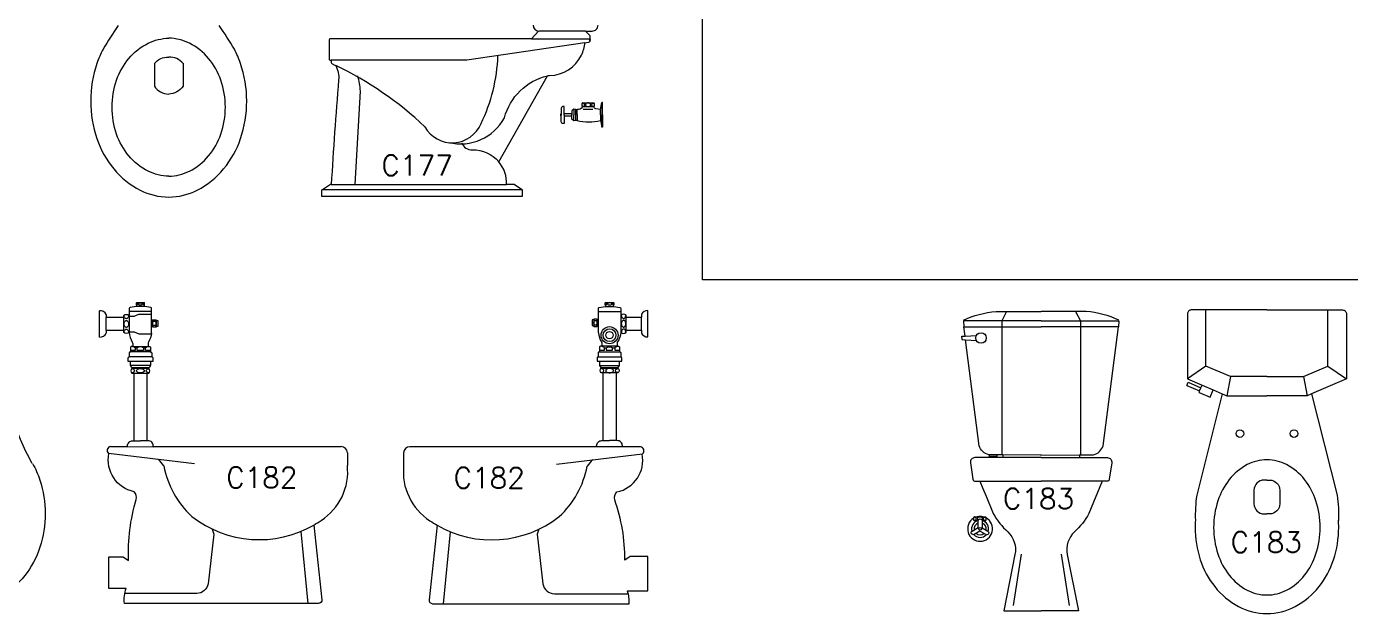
# Model space of a CAD drawing. Header units: inches. Extents: x -2548 to -2391, y 2200 to 2352.
# Drawn here: x -2432.03 to -2425.58, y 2321.91 to 2324.77 of the extents above; entities that cross this region are included whole.
import ezdxf
from ezdxf.enums import TextEntityAlignment as Align

# ---------------------------------------------------------------- set-up
doc = ezdxf.new("R2010")
doc.units = ezdxf.units.IN
doc.header["$MEASUREMENT"] = 0
for name, color, linetype in [('2', 2, 'Continuous'), ('3', 3, 'Continuous'), ('WC-DET1', 15, 'Continuous'), ('WC-DET2', 10, 'Continuous'), ('WC-OUT', 7, 'Continuous'), ('WC-OUTL', 7, 'Continuous'), ('WC-SERIAL', 4, 'Continuous')]:
    doc.layers.add(name, color=color, linetype=linetype)
doc.styles.add('ROMANS', font='romans', dxfattribs={"height": 0.1})

msp = doc.modelspace()

# ---------------------------------------------------------------- linework, layer by layer
at = {"color": 1}
for p, q in [((-2431.63891, 2323.29348), (-2431.63891, 2323.35648)), ((-2429.0322, 2323.29425), (-2429.0322, 2323.35725)), ((-2431.50426, 2323.08548), (-2431.50426, 2322.75615)), ((-2431.44026, 2323.08548), (-2431.44026, 2322.75615)), ((-2429.21942, 2323.08625), (-2429.21942, 2322.75693)), ((-2429.15542, 2323.08625), (-2429.15542, 2322.75693))]:
    msp.add_line(p, q, dxfattribs=at)
for points in [[(-2431.49176, 2323.40948), (-2431.49376, 2323.40948), (-2431.52276, 2323.40448, 0.3173877), (-2431.52776, 2323.39948), (-2431.52776, 2323.36648, -0.5628668)], [(-2431.45276, 2323.40948, -0.8113941), (-2431.45176, 2323.41648), (-2431.45176, 2323.42648, 0.5351838), (-2431.45476, 2323.42848), (-2431.48976, 2323.42848, 0.3027756), (-2431.49276, 2323.42648), (-2431.49276, 2323.41648, -0.8113941), (-2431.49176, 2323.40948, -0.8251429)], [(-2431.41776, 2323.34328), (-2431.41776, 2323.39948, 0.3507811), (-2431.42176, 2323.40448), (-2431.45076, 2323.40948)], [(-2429.24192, 2323.34705), (-2429.24192, 2323.40025, -0.3507811), (-2429.23792, 2323.40525), (-2429.20892, 2323.41025)], [(-2429.20692, 2323.41025, 0.8113941), (-2429.20792, 2323.41725), (-2429.20792, 2323.42725, -0.5351838), (-2429.20492, 2323.42925), (-2429.16992, 2323.42925, -0.3027756), (-2429.16692, 2323.42725), (-2429.16692, 2323.41725, 0.8113941), (-2429.16792, 2323.41025, 0.8251429)], [(-2429.16792, 2323.41025), (-2429.16592, 2323.41025), (-2429.13692, 2323.40525, -0.3173877), (-2429.13192, 2323.40025), (-2429.13192, 2323.36725, 0.5628668)], [(-2431.55376, 2323.35648), (-2431.55376, 2323.36648, -0.3846154), (-2431.52776, 2323.36648, -0.4444444)], [(-2431.41776, 2323.28048), (-2431.41776, 2323.31128, 0.384948)], [(-2429.24192, 2323.28125), (-2429.24192, 2323.31505, -0.3507811)], [(-2429.10592, 2323.35725), (-2429.10592, 2323.36725, 0.3846154), (-2429.13192, 2323.36725, 0.4444444)], [(-2431.52776, 2323.28348, -0.3846154), (-2431.55376, 2323.28348), (-2431.55376, 2323.29348, -0.3846154)], [(-2431.52776, 2323.28348, 0.0954344), (-2431.51176, 2323.23648, -0.144353), (-2431.50976, 2323.22848), (-2431.50976, 2323.21548)], [(-2431.41776, 2323.28048, -0.1019262), (-2431.43276, 2323.23648, 0.144353), (-2431.43476, 2323.22848), (-2431.43476, 2323.21548)], [(-2429.24192, 2323.28125, 0.1019262), (-2429.22692, 2323.23725, -0.144353), (-2429.22492, 2323.22925), (-2429.22492, 2323.21625)], [(-2429.13192, 2323.28425, -0.0954344), (-2429.14792, 2323.23725, 0.144353), (-2429.14992, 2323.22925), (-2429.14992, 2323.21625)], [(-2429.13192, 2323.28425, 0.3846154), (-2429.10592, 2323.28425), (-2429.10592, 2323.29425, 0.3846154)], [(-2431.51205, 2323.21548), (-2431.51605, 2323.21548, 0.4142136), (-2431.52105, 2323.21048), (-2431.52105, 2323.19048, -0.4142136), (-2431.52405, 2323.18748, 0.4142136), (-2431.52705, 2323.18448), (-2431.52705, 2323.16448)], [(-2431.43248, 2323.21548), (-2431.42848, 2323.21548, -0.4142136), (-2431.42348, 2323.21048), (-2431.42348, 2323.19048, 0.4142136), (-2431.42048, 2323.18748, -0.4142136), (-2431.41748, 2323.18448), (-2431.41748, 2323.16448)], [(-2429.2272, 2323.21625), (-2429.2312, 2323.21625, 0.4142136), (-2429.2362, 2323.21125), (-2429.2362, 2323.19125, -0.4142136), (-2429.2392, 2323.18825, 0.4142136), (-2429.2422, 2323.18525), (-2429.2422, 2323.16525)], [(-2429.14764, 2323.21625), (-2429.14364, 2323.21625, -0.4142136), (-2429.13864, 2323.21125), (-2429.13864, 2323.19125, 0.4142136), (-2429.13564, 2323.18825, -0.4142136), (-2429.13264, 2323.18525), (-2429.13264, 2323.16525)], [(-2431.52048, 2323.14248), (-2431.53248, 2323.14248), (-2431.53248, 2323.15848, -0.3855051), (-2431.52705, 2323.16448, -0.7616351)], [(-2431.41748, 2323.16448, -0.4142136), (-2431.41148, 2323.15848), (-2431.41148, 2323.14248), (-2431.42348, 2323.14248)], [(-2429.2422, 2323.16525, 0.4142136), (-2429.2482, 2323.15925), (-2429.2482, 2323.14325), (-2429.2362, 2323.14325)], [(-2429.1392, 2323.14325), (-2429.1272, 2323.14325), (-2429.1272, 2323.15925, 0.3855051), (-2429.13264, 2323.16525, 0.7616351)], [(-2431.51148, 2323.10848), (-2431.51348, 2323.10848, 0.4354748), (-2431.51348, 2323.08548), (-2431.50426, 2323.08548, 0.4354748)], [(-2431.44026, 2323.08548), (-2431.43148, 2323.08548, 0.4354748), (-2431.43148, 2323.10848, 0.3932673)], [(-2431.43148, 2323.10848), (-2431.43348, 2323.10848, 0.4354748)], [(-2429.21942, 2323.08625), (-2429.2282, 2323.08625, -0.4354748), (-2429.2282, 2323.10925, -0.3932673)], [(-2429.2282, 2323.10925), (-2429.2262, 2323.10925, -0.4354748)], [(-2429.1482, 2323.10925), (-2429.1462, 2323.10925, -0.4354748), (-2429.1462, 2323.08625), (-2429.15542, 2323.08625, -0.4354748)], [(-2431.53505, 2322.7259), (-2431.53505, 2322.73115, -0.4142136), (-2431.51005, 2322.75615), (-2431.50426, 2322.75615)], [(-2431.40948, 2322.7259), (-2431.40948, 2322.73115, 0.4142136), (-2431.43448, 2322.75615), (-2431.44026, 2322.75615)], [(-2429.2502, 2322.72668), (-2429.2502, 2322.73193, -0.4142136), (-2429.2252, 2322.75693), (-2429.21942, 2322.75693)], [(-2429.12464, 2322.72668), (-2429.12464, 2322.73193, 0.4142136), (-2429.14964, 2322.75693), (-2429.15542, 2322.75693)]]:
    msp.add_lwpolyline(points, format="xyb", dxfattribs=at)
for points in [[(-2431.45076, 2323.40948), (-2431.45276, 2323.40948)], [(-2429.20892, 2323.41025), (-2429.20692, 2323.41025)], [(-2431.55376, 2323.35648), (-2431.63891, 2323.35648)], [(-2429.10592, 2323.35725), (-2429.0322, 2323.35725)], [(-2431.55376, 2323.29348), (-2431.63891, 2323.29348)], [(-2429.10592, 2323.29425), (-2429.0322, 2323.29425)], [(-2431.51148, 2323.11148), (-2431.51148, 2323.10848)], [(-2431.43348, 2323.11148), (-2431.43348, 2323.10848)], [(-2429.2262, 2323.11225), (-2429.2262, 2323.10925)], [(-2429.1482, 2323.11225), (-2429.1482, 2323.10925)], [(-2427.3301, 2322.67911), (-2427.33633, 2322.67911), (-2427.33633, 2322.68769)], [(-2427.33011, 2322.67379), (-2427.3301, 2322.67911)], [(-2427.30718, 2322.67379), (-2427.30715, 2322.67911)], [(-2427.30033, 2322.68755), (-2427.30033, 2322.67911), (-2427.30715, 2322.67911)]]:
    msp.add_lwpolyline(points, dxfattribs=at)
at = {"layer": '3'}
msp.add_lwpolyline([(-2428.73478, 2329.5645), (-2419.10274, 2329.5645), (-2419.10274, 2323.54056), (-2428.73478, 2323.54056)], close=True, dxfattribs=at)
at = {"layer": 'WC-DET1', "color": 1}
for p, q in [((-2431.52776, 2323.36648), (-2431.52776, 2323.28348)), ((-2431.41805, 2323.37013), (-2431.42205, 2323.37213)), ((-2431.41776, 2323.31128), (-2431.41776, 2323.34328)), ((-2429.24192, 2323.31505), (-2429.24192, 2323.34705)), ((-2429.13192, 2323.36725), (-2429.13192, 2323.28425)), ((-2431.41805, 2323.27869), (-2431.42205, 2323.27669)), ((-2431.20826, 2322.6439), (-2431.62826, 2322.6939)), ((-2431.53505, 2322.7279), (-2431.40948, 2322.7259)), ((-2429.4462, 2322.64268), (-2429.0262, 2322.69268)), ((-2429.12464, 2322.72668), (-2429.2502, 2322.72668))]:
    msp.add_line(p, q, dxfattribs=at)
for points in [[(-2429.30509, 2324.75138), (-2429.53057, 2324.75138, -0.4081882)], [(-2431.33448, 2324.04471, -0.1115185), (-2431.43496, 2324.06922, -0.1040653), (-2431.52847, 2324.14309, -0.0908401), (-2431.58847, 2324.24947, -0.0832849), (-2431.61048, 2324.38068, -0.0832849), (-2431.58847, 2324.51189, -0.0908401), (-2431.52847, 2324.61827, -0.1040653), (-2431.43496, 2324.69214, -0.1115185), (-2431.33448, 2324.71665, -0.1158364)], [(-2431.33448, 2324.04471, 0.1115185), (-2431.23399, 2324.06922, 0.1040653), (-2431.14049, 2324.14309, 0.0908401), (-2431.08049, 2324.24947, 0.0832849), (-2431.05848, 2324.38068, 0.0832849), (-2431.08049, 2324.51189, 0.0908401), (-2431.14049, 2324.61827, 0.1040653), (-2431.23399, 2324.69214, 0.1115185), (-2431.33448, 2324.71665, 0.1158364)], [(-2429.30754, 2324.69465), (-2429.88309, 2324.60938), (-2430.54309, 2324.60938, -0.4142136)], [(-2429.97114, 2324.20869, 0.3409012), (-2429.69909, 2324.32938, -0.2736534), (-2429.49033, 2324.53385, 0.3781991)], [(-2430.42631, 2324.00338), (-2430.40109, 2324.45938, 0.0758606), (-2430.41403, 2324.53305, -12.4883784)], [(-2429.40908, 2324.3419), (-2429.40908, 2324.3841), (-2429.41368, 2324.3841, 0.4142136), (-2429.42268, 2324.3751), (-2429.42268, 2324.3419)], [(-2429.40908, 2324.3431), (-2429.40908, 2324.3007), (-2429.41368, 2324.3007, -0.4142136), (-2429.42268, 2324.3097), (-2429.42268, 2324.3431)], [(-2429.31528, 2324.3821), (-2429.31968, 2324.3821, -0.3495628), (-2429.3456, 2324.36939, 26.656849)], [(-2429.26868, 2324.3821), (-2429.31528, 2324.3821, -0.5105686)], [(-2429.23168, 2324.3701), (-2429.25427, 2324.37323, -0.3197836), (-2429.26368, 2324.3821), (-2429.26868, 2324.3821, -0.5105686)], [(-2429.3456, 2324.3163, 0.1152916), (-2429.23139, 2324.31504, 6.8307177)], [(-2429.90709, 2324.20738, 0.3481895), (-2429.85509, 2324.17338, -0.2249872), (-2429.72707, 2324.11514, 1.1015426)], [(-2431.55376, 2323.29348), (-2431.55376, 2323.35648, -0.3846154)], [(-2429.10592, 2323.29425), (-2429.10592, 2323.35725, 0.3846154)], [(-2431.43348, 2323.10848), (-2431.51148, 2323.10848, 0.4354748)], [(-2431.50426, 2323.08548), (-2431.44026, 2323.08548, 0.4354748)], [(-2429.2262, 2323.10925), (-2429.1482, 2323.10925, -0.4354748)], [(-2429.15542, 2323.08625), (-2429.21942, 2323.08625, -0.4354748)], [(-2427.30033, 2322.68755), (-2427.33633, 2322.68769, -0.2801101)], [(-2427.30718, 2322.67379), (-2427.33011, 2322.67379, 0.4585182)], [(-2427.08261, 2322.68671), (-2427.27233, 2322.68745, -0.2801101)], [(-2427.08527, 2322.67379), (-2427.27233, 2322.67379, 0.4585182)], [(-2427.08793, 2322.68671), (-2426.89914, 2322.68744, 0.2801101)], [(-2427.08527, 2322.67379), (-2426.89913, 2322.67379, -0.4585182)], [(-2425.98545, 2322.56457), (-2425.99885, 2322.56457, 0.4142136), (-2426.04845, 2322.51497), (-2426.04845, 2322.44935, 0.4142136), (-2425.99885, 2322.39975), (-2425.98545, 2322.39975)], [(-2425.98545, 2322.56457), (-2425.97205, 2322.56457, -0.4142136), (-2425.92245, 2322.51497), (-2425.92245, 2322.44935, -0.4142136), (-2425.97205, 2322.39975), (-2425.98545, 2322.39975)], [(-2427.3978, 2322.36583), (-2427.41133, 2322.36583, -0.5105686)], [(-2427.39153, 2322.33334), (-2427.39153, 2322.36563, -1), (-2427.37233, 2322.36563), (-2427.37233, 2322.33196)], [(-2427.35553, 2322.36583), (-2427.36687, 2322.36583, -0.5105686)], [(-2431.1223, 2322.32602), (-2431.11426, 2322.3019), (-2431.14226, 2322.0599, -0.3413996), (-2431.19826, 2322.0119), (-2431.54668, 2322.0119)], [(-2429.53216, 2322.3248), (-2429.5402, 2322.30068), (-2429.5122, 2322.05868, 0.3413996), (-2429.4562, 2322.01068), (-2429.09579, 2322.01068)], [(-2427.38313, 2322.31602), (-2427.4111, 2322.29988, -1), (-2427.4207, 2322.31651), (-2427.39153, 2322.33334)], [(-2427.37233, 2322.33196), (-2427.34437, 2322.31581, -1), (-2427.35397, 2322.29919), (-2427.38313, 2322.31602)]]:
    msp.add_lwpolyline(points, format="xyb", dxfattribs=at)
for points in [[(-2429.56729, 2324.71338), (-2429.28709, 2324.71338), (-2429.28258, 2324.7021)], [(-2429.37148, 2324.3485), (-2429.40908, 2324.3485)], [(-2429.36188, 2324.3713), (-2429.37148, 2324.3637), (-2429.37148, 2324.3431)], [(-2429.36188, 2324.3149), (-2429.37148, 2324.3225), (-2429.37148, 2324.3431)], [(-2429.35188, 2324.3695), (-2429.36188, 2324.3713), (-2429.36188, 2324.3429)], [(-2429.35188, 2324.3163), (-2429.36188, 2324.3149), (-2429.36188, 2324.3429)], [(-2429.3456, 2324.3163), (-2429.35188, 2324.3163), (-2429.35188, 2324.3695), (-2429.3456, 2324.3695)], [(-2429.31968, 2324.4025), (-2429.26388, 2324.4025)], [(-2429.23168, 2324.3701), (-2429.22568, 2324.4041)], [(-2429.23168, 2324.34338), (-2429.23168, 2324.3701)], [(-2429.23168, 2324.34338), (-2429.23168, 2324.31665)], [(-2429.22168, 2324.34338), (-2429.22168, 2324.4041), (-2429.22568, 2324.4041)], [(-2429.22168, 2324.34338), (-2429.22168, 2324.28265), (-2429.22568, 2324.28265)], [(-2429.37148, 2324.3377), (-2429.40908, 2324.3377)], [(-2429.23168, 2324.31665), (-2429.22568, 2324.28265)], [(-2429.61281, 2323.97738), (-2430.58933, 2323.97738)], [(-2430.54288, 2324.00338), (-2429.68843, 2324.00338)], [(-2431.41776, 2323.38548), (-2431.52776, 2323.38548)], [(-2431.45276, 2323.40948), (-2431.49176, 2323.40948)], [(-2429.24192, 2323.38625), (-2429.13192, 2323.38625)], [(-2429.20692, 2323.41025), (-2429.16792, 2323.41025)], [(-2427.25341, 2323.38551), (-2427.27681, 2323.34091), (-2427.27681, 2322.68771)], [(-2426.91713, 2323.38551), (-2426.89373, 2323.34091), (-2426.89373, 2322.68771)], [(-2425.98665, 2323.06955), (-2426.16325, 2323.06955), (-2426.28245, 2323.11975), (-2426.28245, 2323.39295)], [(-2425.98665, 2323.06955), (-2425.80765, 2323.06955), (-2425.68845, 2323.11975), (-2425.68845, 2323.39295)], [(-2431.52776, 2323.36213), (-2431.50205, 2323.36213), (-2431.48005, 2323.37213), (-2431.42205, 2323.37213)], [(-2431.41176, 2323.31128), (-2431.41176, 2323.34328)], [(-2431.39576, 2323.34128), (-2431.39576, 2323.31328)], [(-2429.26392, 2323.34505), (-2429.26392, 2323.31705)], [(-2429.24792, 2323.31505), (-2429.24792, 2323.34705)], [(-2427.08501, 2323.34091), (-2427.46401, 2323.34091)], [(-2427.46161, 2323.31051), (-2427.08501, 2323.31051)], [(-2427.08553, 2323.34091), (-2426.70653, 2323.34091)], [(-2426.70893, 2323.31051), (-2427.08553, 2323.31051)], [(-2431.52776, 2323.28669), (-2431.50205, 2323.28669), (-2431.48005, 2323.27669), (-2431.42205, 2323.27669)], [(-2427.45584, 2323.26589), (-2427.40036, 2323.26946)], [(-2427.45344, 2323.24737), (-2427.40036, 2323.24395)], [(-2431.42348, 2323.18848), (-2431.52048, 2323.18848)], [(-2431.51148, 2323.21548), (-2431.43248, 2323.21548)], [(-2429.2362, 2323.18925), (-2429.1392, 2323.18925)], [(-2429.1482, 2323.21625), (-2429.2272, 2323.21625)], [(-2431.41748, 2323.16448), (-2431.52705, 2323.16448)], [(-2431.42348, 2323.14248), (-2431.52048, 2323.14248)], [(-2431.42348, 2323.12248), (-2431.52048, 2323.12248)], [(-2429.2422, 2323.16525), (-2429.13264, 2323.16525)], [(-2429.2362, 2323.14325), (-2429.1392, 2323.14325)], [(-2429.2362, 2323.12325), (-2429.1392, 2323.12325)], [(-2426.28245, 2323.11975), (-2426.37285, 2323.05815)], [(-2425.68845, 2323.11975), (-2425.59805, 2323.05815)], [(-2431.43348, 2323.11148), (-2431.51148, 2323.11148)], [(-2429.2262, 2323.11225), (-2429.1482, 2323.11225)], [(-2426.16325, 2323.06955), (-2426.18105, 2322.97555)], [(-2425.80765, 2323.06955), (-2425.78985, 2322.97555)], [(-2426.31324, 2322.9987), (-2426.30672, 2323.01386)], [(-2426.30097, 2323.0272), (-2426.24686, 2323.0039)], [(-2426.20332, 2322.98514), (-2426.18105, 2322.97555), (-2425.98545, 2322.97555)], [(-2425.76758, 2322.98514), (-2425.78985, 2322.97555), (-2425.98545, 2322.97555)], [(-2431.50426, 2322.75615), (-2431.47226, 2322.75615)], [(-2431.44026, 2322.75615), (-2431.47226, 2322.75615)], [(-2429.21942, 2322.75693), (-2429.18742, 2322.75693)], [(-2429.15542, 2322.75693), (-2429.18742, 2322.75693)], [(-2427.30715, 2322.67911), (-2427.3301, 2322.67911)], [(-2427.38341, 2322.55911), (-2427.08527, 2322.55911)], [(-2426.78713, 2322.55911), (-2427.08527, 2322.55911)], [(-2427.41133, 2322.38623), (-2427.35553, 2322.38623)], [(-2430.69097, 2322.3145), (-2430.65716, 2321.9639)], [(-2429.9635, 2322.31328), (-2429.99731, 2321.96268)], [(-2427.18241, 2322.20431), (-2427.22121, 2321.95331)], [(-2426.98813, 2322.20431), (-2426.94933, 2321.95331)]]:
    msp.add_lwpolyline(points, dxfattribs=at)
msp.add_lwpolyline([(-2425.98545, 2322.66335, 0.1215872), (-2426.0814, 2322.63967, 0.1052512), (-2426.16887, 2322.56693, 0.0881966), (-2426.22429, 2322.46339, 0.0790357), (-2426.24485, 2322.33415, 0.0790357), (-2426.22429, 2322.20492, 0.0881966), (-2426.16887, 2322.10137, 0.1052512), (-2426.0814, 2322.02864, 0.1215872), (-2425.98545, 2322.00495, 0.1215872), (-2425.88949, 2322.02864, 0.1052512), (-2425.80202, 2322.10137, 0.0881966), (-2425.7466, 2322.20492, 0.0790357), (-2425.72605, 2322.33415, 0.0790357), (-2425.7466, 2322.46339, 0.0881966), (-2425.80202, 2322.56693, 0.1052512), (-2425.88949, 2322.63967, 0.1215872)], format="xyb", close=True, dxfattribs=at)
for centre, radius in [((-2429.18742, 2323.27025), 0.0415), ((-2429.18742, 2323.27025), 0.031), ((-2429.18742, 2323.27025), 0.01802), ((-2427.37793, 2323.25671), 0.0258), ((-2426.11705, 2322.79095), 0.0188), ((-2425.85385, 2322.79095), 0.0188), ((-2427.38233, 2322.32711), 0.006)]:
    msp.add_circle(centre, radius, dxfattribs=at)
for centre, radius, start, end in [((-2430.54435, 2324.65791), 0.81354, 334.007649, 358.166074), ((-2431.25085, 2323.05508), 1.6935, 46.592086, 64.478776), ((-2429.41972, 2324.3431), 0.00665, 118.698664, 241.301336), ((-2429.30608, 2324.3923), 0.017, 143.130102, 216.869898), ((-2429.27748, 2324.3923), 0.017, 323.130102, 36.869898), ((-2429.95392, 2324.35895), 0.15214, 208.918619, 337.765269), ((-2431.49312, 2322.54242), 0.16296, 34.15257, 48.803), ((-2429.16135, 2322.54119), 0.16296, 131.197, 145.84743), ((-2430.91674, 2322.7174), 0.44935, 190.709162, 227.162469), ((-2429.73773, 2322.71618), 0.44935, 312.837531, 349.290838), ((-2430.89364, 2322.80708), 0.53264, 231.904372, 299.937055), ((-2429.76083, 2322.80586), 0.53264, 240.062945, 308.095628), ((-2427.38233, 2322.32711), 0.06072, 122.030788, 60.703151), ((-2427.38233, 2322.32711), 0.0417, 102.384341, 196.425902), ((-2427.39773, 2322.37603), 0.017, 143.130102, 216.869898), ((-2427.38233, 2322.32711), 0.02921, 108.360935, 189.977235), ((-2427.38233, 2322.32711), 0.06072, 76.818242, 103.181758), ((-2427.38233, 2322.32711), 0.0417, 342.384341, 76.425902), ((-2427.38233, 2322.32711), 0.02921, 348.360935, 69.977235), ((-2427.36913, 2322.37603), 0.017, 323.130102, 36.869898), ((-2427.38233, 2322.32711), 0.0417, 222.384341, 316.425902), ((-2427.38233, 2322.32711), 0.02921, 228.360935, 309.977235)]:
    msp.add_arc(centre, radius, start, end, dxfattribs=at)
at = {"layer": 'WC-DET2', "color": 1}
for points in [[(-2429.3456, 2324.34338), (-2429.3456, 2324.3695)], [(-2429.3456, 2324.34338), (-2429.3456, 2324.3163)], [(-2429.31568, 2324.3705), (-2429.26868, 2324.3705)], [(-2429.22568, 2324.4041), (-2429.22568, 2324.34338)], [(-2429.22568, 2324.28265), (-2429.22568, 2324.34338)], [(-2431.41176, 2323.30928), (-2431.40976, 2323.31728), (-2431.41176, 2323.32728), (-2431.40976, 2323.33728), (-2431.41176, 2323.34528)], [(-2431.39776, 2323.33728), (-2431.40976, 2323.33728)], [(-2431.39776, 2323.31728), (-2431.40976, 2323.31728)], [(-2431.39576, 2323.30928), (-2431.39776, 2323.31728), (-2431.39576, 2323.32728), (-2431.39776, 2323.33728), (-2431.39576, 2323.34528)], [(-2429.26392, 2323.31305), (-2429.26192, 2323.32105), (-2429.26392, 2323.33105), (-2429.26192, 2323.34105), (-2429.26392, 2323.34905)], [(-2429.26192, 2323.34105), (-2429.24992, 2323.34105)], [(-2429.26192, 2323.32105), (-2429.24992, 2323.32105)], [(-2429.24792, 2323.31305), (-2429.24992, 2323.32105), (-2429.24792, 2323.33105), (-2429.24992, 2323.34105), (-2429.24792, 2323.34905)], [(-2431.42348, 2323.19648), (-2431.44748, 2323.19648), (-2431.44748, 2323.20848), (-2431.45648, 2323.20848), (-2431.45648, 2323.19648), (-2431.48748, 2323.19648), (-2431.48748, 2323.20848), (-2431.49748, 2323.20848), (-2431.49748, 2323.19648), (-2431.52082, 2323.19648)], [(-2429.2362, 2323.19725), (-2429.2122, 2323.19725), (-2429.2122, 2323.20925), (-2429.2032, 2323.20925), (-2429.2032, 2323.19725), (-2429.1722, 2323.19725), (-2429.1722, 2323.20925), (-2429.1622, 2323.20925), (-2429.1622, 2323.19725), (-2429.13886, 2323.19725)]]:
    msp.add_lwpolyline(points, dxfattribs=at)
for points in [[(-2429.32041, 2324.38316, 0.0550683), (-2429.31667, 2324.38387, 0.0854193), (-2429.31269, 2324.38589, 0.1061728), (-2429.30992, 2324.38905, 0.1276115), (-2429.30908, 2324.3923, 0.1276115), (-2429.30992, 2324.39556, 0.1061728), (-2429.31269, 2324.39871, 0.0854193), (-2429.31667, 2324.40073, 0.0550683), (-2429.32041, 2324.40145, 0.0749244)], [(-2429.26315, 2324.38316, -0.0550683), (-2429.26689, 2324.38387, -0.0854193), (-2429.27087, 2324.38589, -0.1061728), (-2429.27363, 2324.38905, -0.1276115), (-2429.27448, 2324.3923, -0.1276115), (-2429.27363, 2324.39556, -0.1061728), (-2429.27087, 2324.39871, -0.0854193), (-2429.26689, 2324.40073, -0.0550683), (-2429.26315, 2324.40145, -0.0749244)], [(-2431.49276, 2323.4269, -0.0545318), (-2431.48999, 2323.42587, -0.1042029), (-2431.48744, 2323.42384, -0.1747045), (-2431.48676, 2323.42198, -0.1747045), (-2431.48744, 2323.42011, -0.1042029), (-2431.48999, 2323.41809, -0.0545318), (-2431.49276, 2323.41706, -0.0510993)], [(-2431.45176, 2323.41685, -0.0733708), (-2431.45554, 2323.41809, -0.1042029), (-2431.45809, 2323.42011, -0.1747045), (-2431.45876, 2323.42198, -0.1747045), (-2431.45809, 2323.42384, -0.1042029), (-2431.45554, 2323.42587, -0.0649481), (-2431.45221, 2323.42702, -0.0052118), (-2431.45176, 2323.42711, -0.0510993)], [(-2429.20792, 2323.41763, 0.0733708), (-2429.20414, 2323.41887, 0.1042029), (-2429.20159, 2323.42089, 0.1747045), (-2429.20092, 2323.42275, 0.1747045), (-2429.20159, 2323.42462, 0.1042029), (-2429.20414, 2323.42664, 0.0649481), (-2429.20747, 2323.4278, 0.0052118), (-2429.20792, 2323.42789, 0.0510993)], [(-2429.16692, 2323.42767, 0.0545318), (-2429.1697, 2323.42664, 0.1042029), (-2429.17225, 2323.42462, 0.1747045), (-2429.17292, 2323.42275, 0.1747045), (-2429.17225, 2323.42089, 0.1042029), (-2429.1697, 2323.41887, 0.0545318), (-2429.16692, 2323.41784, 0.0510993)], [(-2431.52979, 2323.36807, -0.011121), (-2431.52976, 2323.36698, -0.067459), (-2431.53065, 2323.36041, -0.0798125), (-2431.53299, 2323.35531, -0.1071181), (-2431.53681, 2323.35161, -0.1398892), (-2431.54076, 2323.35048, -0.1398892), (-2431.54472, 2323.35161, -0.1071181), (-2431.54854, 2323.35531, -0.0798125), (-2431.55087, 2323.36041, -0.067459), (-2431.55176, 2323.36698, -0.011121), (-2431.55174, 2323.36807, -0.0798125)], [(-2429.1299, 2323.36885, 0.011121), (-2429.12992, 2323.36775, 0.067459), (-2429.12903, 2323.36119, 0.0798125), (-2429.1267, 2323.35609, 0.1071181), (-2429.12287, 2323.35238, 0.1398892), (-2429.11892, 2323.35125, 0.1398892), (-2429.11497, 2323.35238, 0.1071181), (-2429.11114, 2323.35609, 0.0798125), (-2429.10881, 2323.36119, 0.067459), (-2429.10792, 2323.36775, 0.011121), (-2429.10795, 2323.36885, 0.0798125)], [(-2431.55174, 2323.28188, -0.011121), (-2431.55176, 2323.28298, -0.067459), (-2431.55087, 2323.28954, -0.0798125), (-2431.54854, 2323.29464, -0.1071181), (-2431.54472, 2323.29835, -0.1398892), (-2431.54076, 2323.29948, -0.1398892)], [(-2431.54076, 2323.29948, -0.1398892), (-2431.53681, 2323.29835, -0.1071181), (-2431.53299, 2323.29464, -0.0798125), (-2431.53065, 2323.28954, -0.067459), (-2431.52976, 2323.28298, -0.011121), (-2431.52979, 2323.28188, -0.0798125)], [(-2429.11892, 2323.30025, 0.1398892), (-2429.12287, 2323.29913, 0.1071181), (-2429.1267, 2323.29542, 0.0798125), (-2429.12903, 2323.29032, 0.067459), (-2429.12992, 2323.28375, 0.011121), (-2429.1299, 2323.28266, 0.0798125)], [(-2429.10795, 2323.28266, 0.011121), (-2429.10792, 2323.28375, 0.067459), (-2429.10881, 2323.29032, 0.0798125), (-2429.11114, 2323.29542, 0.1071181), (-2429.11497, 2323.29913, 0.1398892), (-2429.11892, 2323.30025, 0.1398892)], [(-2431.49705, 2323.20848, 0.1339181), (-2431.51205, 2323.21548, -11.7103942)], [(-2431.45648, 2323.20848, 0.3228849), (-2431.48748, 2323.20848, -0.3228849)], [(-2431.44748, 2323.20848, -0.1339181), (-2431.43248, 2323.21548, 11.7103942)], [(-2429.2122, 2323.20925, 0.1339181), (-2429.2272, 2323.21625, -11.7103942)], [(-2429.2032, 2323.20925, -0.3228849), (-2429.1722, 2323.20925, 0.3228849)], [(-2429.16264, 2323.20925, -0.1339181), (-2429.14764, 2323.21625, 11.7103942)], [(-2431.51475, 2323.08681, 0.0216435), (-2431.51183, 2323.08734, 0.0700721), (-2431.50605, 2323.08955, 0.106079), (-2431.50169, 2323.09334, 0.1622003), (-2431.50048, 2323.09698, 0.1622003), (-2431.50169, 2323.10061, 0.106079), (-2431.50605, 2323.1044, 0.0700721), (-2431.51183, 2323.10661, 0.0216435), (-2431.51475, 2323.10715, 0.0563171)], [(-2431.43021, 2323.08681, -0.0216435), (-2431.43313, 2323.08734, -0.0700721), (-2431.43892, 2323.08955, -0.106079), (-2431.44327, 2323.09334, -0.1622003), (-2431.44448, 2323.09698, -0.1622003), (-2431.44327, 2323.10061, -0.106079), (-2431.43892, 2323.1044, -0.0700721), (-2431.43313, 2323.10661, -0.0216435), (-2431.43021, 2323.10715, -0.0563171)], [(-2429.22947, 2323.08758, 0.0216435), (-2429.22656, 2323.08812, 0.0700721), (-2429.22077, 2323.09033, 0.106079), (-2429.21642, 2323.09412, 0.1622003), (-2429.2152, 2323.09775, 0.1622003), (-2429.21642, 2323.10139, 0.106079), (-2429.22077, 2323.10518, 0.0700721), (-2429.22656, 2323.10739, 0.0216435), (-2429.22947, 2323.10793, 0.0563171)], [(-2429.14494, 2323.08758, -0.0216435), (-2429.14785, 2323.08812, -0.0700721), (-2429.15364, 2323.09033, -0.106079), (-2429.15799, 2323.09412, -0.1622003), (-2429.1592, 2323.09775, -0.1622003), (-2429.15799, 2323.10139, -0.106079), (-2429.15364, 2323.10518, -0.0700721), (-2429.14785, 2323.10739, -0.0216435), (-2429.14494, 2323.10793, -0.0563171)], [(-2427.41206, 2322.36689, 0.0550683), (-2427.40832, 2322.3676, 0.0854193), (-2427.40434, 2322.36962, 0.1061728), (-2427.40158, 2322.37278, 0.1276115), (-2427.40073, 2322.37603, 0.1276115), (-2427.40158, 2322.37928, 0.1061728), (-2427.40434, 2322.38244, 0.0854193), (-2427.40832, 2322.38446, 0.0550683), (-2427.41206, 2322.38518, 0.0749244)], [(-2427.38343, 2322.38523, 0.0749244), (-2427.38854, 2322.38446, 0.0854193), (-2427.39252, 2322.38244, 0.1061728), (-2427.39529, 2322.37928, 0.1276115), (-2427.39613, 2322.37603, 0.1276115), (-2427.39529, 2322.37278, 0.1061728), (-2427.39252, 2322.36962, 0.0335494), (-2427.39104, 2322.36867, 0.0749244)], [(-2427.37354, 2322.37029, 0.0797957), (-2427.37158, 2322.37278, 0.1276115), (-2427.37073, 2322.37603, 0.1276115), (-2427.37158, 2322.37928, 0.1061728), (-2427.37434, 2322.38244, 0.0854193), (-2427.37832, 2322.38446, 0.0749244), (-2427.38343, 2322.38523, 0.0749244)], [(-2427.3548, 2322.36689, -0.0550683), (-2427.35854, 2322.3676, -0.0854193), (-2427.36252, 2322.36962, -0.1061728), (-2427.36529, 2322.37278, -0.1276115), (-2427.36613, 2322.37603, -0.1276115), (-2427.36529, 2322.37928, -0.1061728), (-2427.36252, 2322.38244, -0.0854193), (-2427.35854, 2322.38446, -0.0550683), (-2427.3548, 2322.38518, -0.0749244)]]:
    msp.add_lwpolyline(points, format="xyb", dxfattribs=at)
for points in [[(-2429.29178, 2324.4015, 0.0749244), (-2429.29689, 2324.40073, 0.0854193), (-2429.30087, 2324.39871, 0.1061728), (-2429.30363, 2324.39556, 0.1276115), (-2429.30448, 2324.3923, 0.1276115), (-2429.30363, 2324.38905, 0.1061728), (-2429.30087, 2324.38589, 0.0854193), (-2429.29689, 2324.38387, 0.0749244), (-2429.29178, 2324.3831, 0.0749244), (-2429.28667, 2324.38387, 0.0854193), (-2429.28269, 2324.38589, 0.1061728), (-2429.27992, 2324.38905, 0.1276115), (-2429.27908, 2324.3923, 0.1276115), (-2429.27992, 2324.39556, 0.1061728), (-2429.28269, 2324.39871, 0.0854193), (-2429.28667, 2324.40073, 0.0749244)], [(-2431.47276, 2323.42748, -0.0510993), (-2431.46832, 2323.42702, -0.0649481), (-2431.46499, 2323.42587, -0.1042029), (-2431.46244, 2323.42384, -0.1747045), (-2431.46176, 2323.42198, -0.1747045), (-2431.46244, 2323.42011, -0.1042029), (-2431.46499, 2323.41809, -0.0649481), (-2431.46832, 2323.41693, -0.0510993), (-2431.47276, 2323.41648, -0.0510993), (-2431.47721, 2323.41693, -0.0649481), (-2431.48054, 2323.41809, -0.1042029), (-2431.48309, 2323.42011, -0.1747045), (-2431.48376, 2323.42198, -0.1747045), (-2431.48309, 2323.42384, -0.1042029), (-2431.48054, 2323.42587, -0.0649481), (-2431.47721, 2323.42702, -0.0510993)], [(-2429.18692, 2323.42825, 0.0510993), (-2429.19137, 2323.4278, 0.0649481), (-2429.1947, 2323.42664, 0.1042029), (-2429.19725, 2323.42462, 0.1747045), (-2429.19792, 2323.42275, 0.1747045), (-2429.19725, 2323.42089, 0.1042029), (-2429.1947, 2323.41887, 0.0649481), (-2429.19137, 2323.41771, 0.0510993), (-2429.18692, 2323.41725, 0.0510993), (-2429.18247, 2323.41771, 0.0649481), (-2429.17914, 2323.41887, 0.1042029), (-2429.17659, 2323.42089, 0.1747045), (-2429.17592, 2323.42275, 0.1747045), (-2429.17659, 2323.42462, 0.1042029), (-2429.17914, 2323.42664, 0.0649481), (-2429.18247, 2323.4278, 0.0510993)], [(-2431.54076, 2323.34148, -0.1398892), (-2431.53681, 2323.34035, -0.1071181), (-2431.53299, 2323.33664, -0.0798125), (-2431.53065, 2323.33154, -0.067459), (-2431.52976, 2323.32498, -0.067459), (-2431.53065, 2323.31841, -0.0798125), (-2431.53299, 2323.31331, -0.1071181), (-2431.53681, 2323.30961, -0.1398892), (-2431.54076, 2323.30848, -0.1398892), (-2431.54472, 2323.30961, -0.1071181), (-2431.54854, 2323.31331, -0.0798125), (-2431.55087, 2323.31841, -0.067459), (-2431.55176, 2323.32498, -0.067459), (-2431.55087, 2323.33154, -0.0798125), (-2431.54854, 2323.33664, -0.1071181), (-2431.54472, 2323.34035, -0.1398892)], [(-2429.11892, 2323.34225, 0.1398892), (-2429.12287, 2323.34113, 0.1071181), (-2429.1267, 2323.33742, 0.0798125), (-2429.12903, 2323.33232, 0.067459), (-2429.12992, 2323.32575, 0.067459), (-2429.12903, 2323.31919, 0.0798125), (-2429.1267, 2323.31409, 0.1071181), (-2429.12287, 2323.31038, 0.1398892), (-2429.11892, 2323.30925, 0.1398892), (-2429.11497, 2323.31038, 0.1071181), (-2429.11114, 2323.31409, 0.0798125), (-2429.10881, 2323.31919, 0.067459), (-2429.10792, 2323.32575, 0.067459), (-2429.10881, 2323.33232, 0.0798125), (-2429.11114, 2323.33742, 0.1071181), (-2429.11497, 2323.34113, 0.1398892)], [(-2431.47248, 2323.10748, -0.0563171), (-2431.46483, 2323.10661, -0.0700721), (-2431.45905, 2323.1044, -0.106079), (-2431.45469, 2323.10061, -0.1622003), (-2431.45348, 2323.09698, -0.1622003), (-2431.45469, 2323.09334, -0.106079), (-2431.45905, 2323.08955, -0.0700721), (-2431.46483, 2323.08734, -0.0563171), (-2431.47248, 2323.08648, -0.0563171), (-2431.48013, 2323.08734, -0.0700721), (-2431.48592, 2323.08955, -0.106079), (-2431.49027, 2323.09334, -0.1622003), (-2431.49148, 2323.09698, -0.1622003), (-2431.49027, 2323.10061, -0.106079), (-2431.48592, 2323.1044, -0.0700721), (-2431.48013, 2323.10661, -0.0563171)], [(-2429.1872, 2323.10825, 0.0563171), (-2429.19485, 2323.10739, 0.0700721), (-2429.20064, 2323.10518, 0.106079), (-2429.20499, 2323.10139, 0.1622003), (-2429.2062, 2323.09775, 0.1622003), (-2429.20499, 2323.09412, 0.106079), (-2429.20064, 2323.09033, 0.0700721), (-2429.19485, 2323.08812, 0.0563171), (-2429.1872, 2323.08725, 0.0563171), (-2429.17956, 2323.08812, 0.0700721), (-2429.17377, 2323.09033, 0.106079), (-2429.16942, 2323.09412, 0.1622003), (-2429.1682, 2323.09775, 0.1622003), (-2429.16942, 2323.10139, 0.106079), (-2429.17377, 2323.10518, 0.0700721), (-2429.17956, 2323.10739, 0.0563171)]]:
    msp.add_lwpolyline(points, format="xyb", close=True, dxfattribs=at)
at = {"layer": 'WC-OUT', "color": 1}
for p, q in [((-2431.67091, 2323.32328), (-2431.67091, 2323.38928)), ((-2431.67091, 2323.26128), (-2431.67091, 2323.32328)), ((-2431.63891, 2323.37128), (-2431.63891, 2323.35648)), ((-2431.63891, 2323.29348), (-2431.63891, 2323.27928)), ((-2431.40884, 2322.7279), (-2430.49426, 2322.7279)), ((-2430.46426, 2322.6979), (-2430.46426, 2322.6359)), ((-2430.1902, 2322.69668), (-2430.1902, 2322.63468)), ((-2429.2502, 2322.72668), (-2430.1602, 2322.72668))]:
    msp.add_line(p, q, dxfattribs=at)
for points in [[(-2431.58048, 2324.77868, 0.0127095), (-2431.65448, 2324.66268, 0.0397438), (-2431.68422, 2324.59371, 0.0820886), (-2431.71448, 2324.41068, 0.0820886), (-2431.68422, 2324.22765, 0.0901189), (-2431.602, 2324.07975, 0.1044205), (-2431.47343, 2323.97672, 0.1142128), (-2431.33448, 2323.94271, 0.1142128), (-2431.19552, 2323.97672, 0.1044205), (-2431.06695, 2324.07975, 0.0901189), (-2430.98473, 2324.22765, 0.0820886), (-2430.95448, 2324.41068, 0.0820886), (-2430.98473, 2324.59371, 0.0397438), (-2431.01447, 2324.66268, 0.0127095), (-2431.08848, 2324.77868, -0.1496777)], [(-2429.55968, 2324.77986, 0.3836236), (-2429.533, 2324.75148), (-2429.56729, 2324.71338), (-2430.54677, 2324.71338, 0.4142136), (-2430.55309, 2324.70705), (-2430.55309, 2324.6157, 0.4142136), (-2430.54677, 2324.60938), (-2430.54309, 2324.60938), (-2430.54309, 2324.59871, 0.2818789), (-2430.53873, 2324.59159, -0.0029955), (-2430.52037, 2324.58294, -0.1427324), (-2430.50709, 2324.51338, 0.004868), (-2430.54282, 2324.00338), (-2430.54709, 2324.00338), (-2430.59109, 2323.97555), (-2430.59109, 2323.94738), (-2429.61109, 2323.94738), (-2429.61109, 2323.9772), (-2429.65109, 2324.00338), (-2429.68843, 2324.00338, 0.1863072), (-2429.72707, 2324.11514), (-2429.49033, 2324.53385, -0.0108868), (-2429.47909, 2324.53538, 0.285066), (-2429.32415, 2324.63394, 0.0911082), (-2429.30754, 2324.69465), (-2429.29978, 2324.6958), (-2429.28909, 2324.69738, 0.4142136), (-2429.28109, 2324.71138), (-2429.28109, 2324.71338), (-2429.28109, 2324.72738), (-2429.30509, 2324.75138), (-2429.27221, 2324.75138, 0.4142136), (-2429.24309, 2324.7805)], [(-2429.0322, 2323.29425), (-2429.0322, 2323.28005, 0.2932252), (-2429.0002, 2323.26205), (-2429.0002, 2323.32405), (-2429.0002, 2323.39005, 0.2932252), (-2429.0322, 2323.37205), (-2429.0322, 2323.35725)], [(-2427.46401, 2323.34331, -0.0926184), (-2427.30481, 2323.38551), (-2427.08501, 2323.38551)], [(-2426.70653, 2323.34331, 0.0926184), (-2426.86573, 2323.38551), (-2427.08553, 2323.38551)], [(-2425.98545, 2323.39295), (-2426.35405, 2323.39295, 0.4142136), (-2426.37285, 2323.37415), (-2426.37285, 2323.05815), (-2426.30097, 2323.0272)], [(-2425.98545, 2323.39295), (-2425.61685, 2323.39295, -0.4142136), (-2425.59805, 2323.37415), (-2425.59805, 2323.05815), (-2425.76758, 2322.98514)], [(-2426.89914, 2322.68744), (-2426.83053, 2322.68771, 0.2801101), (-2426.78373, 2322.73211), (-2426.70893, 2323.31051)], [(-2427.33633, 2322.68769), (-2427.34001, 2322.68771, -0.2801101), (-2427.38681, 2322.73211), (-2427.45344, 2323.24737)], [(-2431.99898, 2322.64569, -0.0581263), (-2432.10129, 2322.88569, 0.0068879), (-2432.13511, 2323.04087, 0.2558817)], [(-2426.20332, 2322.98514), (-2426.32722, 2322.49061, 0.0480916), (-2426.33385, 2322.36815, -0.9868973)], [(-2425.76758, 2322.98514), (-2425.64367, 2322.49061, -0.0480916), (-2425.63705, 2322.36815, 0.9868973)], [(-2430.60426, 2321.9639), (-2431.55026, 2321.9639, -0.0987992), (-2431.54226, 2322.0369), (-2431.62626, 2322.0369), (-2431.62626, 2322.1909), (-2431.55626, 2322.1909), (-2431.53026, 2322.1729, -0.084523), (-2431.49226, 2322.4699, 0.259126), (-2431.50226, 2322.5079, -0.4136626), (-2431.62593, 2322.69362, -2.513747)], [(-2430.0502, 2321.96268), (-2429.0922, 2321.96268, 0.1160623), (-2429.1002, 2322.02468), (-2429.0002, 2322.02468), (-2429.0002, 2322.19268), (-2429.0862, 2322.19268), (-2429.1122, 2322.17468, 0.084863), (-2429.1622, 2322.46868, -0.259126), (-2429.1522, 2322.50668, 0.4136626), (-2429.02854, 2322.6924, 2.513747)], [(-2427.33011, 2322.67379), (-2427.40793, 2322.67379, 0.4585182), (-2427.42929, 2322.64899), (-2427.41719, 2322.56831, 0.3712547), (-2427.40651, 2322.55911), (-2427.38341, 2322.55911)], [(-2427.27233, 2322.67379), (-2427.30718, 2322.67379, 0.4585182)], [(-2427.27233, 2322.68745), (-2427.30033, 2322.68755, -0.2801101)], [(-2426.89913, 2322.67379), (-2426.76262, 2322.67379, -0.4585182), (-2426.74125, 2322.64899), (-2426.75336, 2322.56831, -0.3712547), (-2426.76404, 2322.55911), (-2426.78713, 2322.55911)], [(-2431.99789, 2322.64569, -0.0499758), (-2431.9619, 2322.56436, -0.0793595), (-2431.93579, 2322.40089, -0.0793595), (-2431.9619, 2322.23743, -0.0884061), (-2432.03599, 2322.09957, -0.1051686), (-2432.15947, 2321.99729, -0.115265), (-2432.31589, 2321.96079, -0.1205977)], [(-2426.78713, 2322.55911), (-2426.85213, 2322.40111, -0.0832344), (-2426.92333, 2322.31251, 0.255163), (-2426.95793, 2322.20211), (-2426.90393, 2321.92731), (-2427.08527, 2321.92731)], [(-2430.62783, 2322.34551), (-2430.58826, 2321.9819, -0.4142136), (-2430.60426, 2321.9639, -0.2714984)], [(-2430.02664, 2322.34428), (-2430.0662, 2321.98068, 0.4142136), (-2430.0502, 2321.96268, 0.2714984)], [(-2426.33388, 2322.36891, 0.0171606), (-2426.33507, 2322.33415, 0.0790357), (-2426.31006, 2322.17693, 0.0881966), (-2426.23974, 2322.04553, 0.1052512), (-2426.12338, 2321.94877, 0.1215872), (-2425.98545, 2321.91473, 0.1215872), (-2425.84751, 2321.94877, 0.1052512), (-2425.73115, 2322.04553, 0.0881966), (-2425.66083, 2322.17693, 0.0790357), (-2425.63582, 2322.33415, 0.0171606), (-2425.63701, 2322.36891, 0.0881966)]]:
    msp.add_lwpolyline(points, format="xyb", dxfattribs=at)
for points in [[(-2431.41176, 2323.34328), (-2431.41776, 2323.34328)], [(-2431.41176, 2323.31128), (-2431.41776, 2323.31128)], [(-2431.41176, 2323.34328), (-2431.41176, 2323.34528), (-2431.39576, 2323.34528), (-2431.39576, 2323.34128)], [(-2431.39576, 2323.31328), (-2431.39576, 2323.30928), (-2431.41176, 2323.30928)], [(-2431.41176, 2323.30928), (-2431.41176, 2323.31128)], [(-2431.39576, 2323.34128), (-2431.38776, 2323.34128), (-2431.38776, 2323.31328), (-2431.39576, 2323.31328)], [(-2429.26392, 2323.34505), (-2429.27192, 2323.34505), (-2429.27192, 2323.31705), (-2429.26392, 2323.31705)], [(-2429.24792, 2323.34705), (-2429.24792, 2323.34905), (-2429.26392, 2323.34905), (-2429.26392, 2323.34505)], [(-2429.26392, 2323.31705), (-2429.26392, 2323.31305), (-2429.24792, 2323.31305)], [(-2429.24792, 2323.34705), (-2429.24192, 2323.34705)], [(-2429.24792, 2323.31505), (-2429.24192, 2323.31505)], [(-2429.24792, 2323.31305), (-2429.24792, 2323.31505)], [(-2427.46401, 2323.34091), (-2427.46161, 2323.31051)], [(-2427.45584, 2323.26589), (-2427.46161, 2323.31051)], [(-2426.70653, 2323.34091), (-2426.70893, 2323.31051)], [(-2427.47173, 2323.25671), (-2427.47113, 2323.26491), (-2427.45584, 2323.26589)], [(-2427.47173, 2323.25671), (-2427.47113, 2323.24851), (-2427.45344, 2323.24737)], [(-2431.51148, 2323.11148), (-2431.51448, 2323.11148), (-2431.52048, 2323.12248), (-2431.52048, 2323.14248)], [(-2431.42348, 2323.14248), (-2431.42348, 2323.12248), (-2431.42948, 2323.11148), (-2431.43348, 2323.11148)], [(-2429.2362, 2323.14325), (-2429.2362, 2323.12325), (-2429.2302, 2323.11225), (-2429.2262, 2323.11225)], [(-2429.1482, 2323.11225), (-2429.1452, 2323.11225), (-2429.1392, 2323.12325), (-2429.1392, 2323.14325)], [(-2426.37544, 2323.02549), (-2426.36891, 2323.04064)], [(-2426.37544, 2323.02549), (-2426.31324, 2322.9987)], [(-2426.36891, 2323.04064), (-2426.30672, 2323.01386)], [(-2426.31616, 2322.99193), (-2426.31324, 2322.9987)], [(-2426.31616, 2322.99193), (-2426.26205, 2322.96863)], [(-2426.30672, 2323.01386), (-2426.30097, 2323.0272)], [(-2426.26205, 2322.96863), (-2426.24686, 2323.0039)], [(-2426.24686, 2323.0039), (-2426.20332, 2322.98514)], [(-2431.61826, 2322.7279), (-2431.54426, 2322.7279), (-2431.53505, 2322.7279)], [(-2429.0362, 2322.72668), (-2429.1102, 2322.72668), (-2429.12464, 2322.72668)], [(-2427.27233, 2322.68745), (-2427.27233, 2322.67379)], [(-2426.89913, 2322.68711), (-2426.89913, 2322.67331)]]:
    msp.add_lwpolyline(points, dxfattribs=at)
for centre, radius, start, end in [((-2431.66894, 2323.35534), 0.03399, 27.957308, 93.327184), ((-2431.66894, 2323.29521), 0.03399, 266.672816, 332.042692), ((-2431.61476, 2322.7084), 0.01981, 100.175511, 227.045408), ((-2430.49426, 2322.6979), 0.03, 0, 90), ((-2430.1602, 2322.69668), 0.03, 90, 180), ((-2429.0397, 2322.70718), 0.01981, 312.954592, 79.824489), ((-2430.74607, 2322.60593), 0.28339, 302.869124, 6.07148), ((-2429.9084, 2322.6047), 0.28339, 173.92852, 237.130876), ((-2430.89364, 2322.80708), 0.53264, 299.937055, 304.459022), ((-2429.76083, 2322.80586), 0.53264, 235.540978, 240.062945)]:
    msp.add_arc(centre, radius, start, end, dxfattribs=at)
at = {"layer": 'WC-OUTL', "color": 1}
for points in [[(-2431.40448, 2324.59268, -0.2488), (-2431.33448, 2324.62468, 0.0294685)], [(-2431.26448, 2324.59268, 0.2488), (-2431.33448, 2324.62468, -0.0294685)], [(-2431.40448, 2324.59468), (-2431.40448, 2324.48268, 0.2496567), (-2431.33448, 2324.44468, -3.1613272)], [(-2431.26448, 2324.59468), (-2431.26448, 2324.48268, -0.2496567), (-2431.33448, 2324.44468, 3.1613272)], [(-2427.38341, 2322.55911), (-2427.36895, 2322.52398, 0.0832344)], [(-2427.36895, 2322.52398), (-2427.35334, 2322.48602, 0.0832344)], [(-2427.35334, 2322.48602), (-2427.31841, 2322.40111, 0.0832344), (-2427.24721, 2322.31251, -0.255163), (-2427.21261, 2322.20211), (-2427.26661, 2321.92731), (-2427.08527, 2321.92731)]]:
    msp.add_lwpolyline(points, format="xyb", dxfattribs=at)

# ---------------------------------------------------------------- texts
at = {"layer": '2', "color": 1, "style": 'ROMANS', "flags": 8}
for tag, text, p in [('C182', 'C182', (-2430.88106, 2322.5771)), ('C182', 'C182', (-2429.7734, 2322.57588)), ('C183', 'C183', (-2427.09773, 2322.47411)), ('C183', 'C183', (-2425.98845, 2322.26255))]:
    msp.add_attdef(tag, text=text, height=0.1, dxfattribs=at).set_placement(p, align=Align.MIDDLE)
at = {"layer": 'WC-SERIAL', "color": 1, "style": 'ROMANS', "flags": 8}
msp.add_attdef('C177', text='C177', height=0.1, dxfattribs=at).set_placement((-2430.12509, 2324.09738), align=Align.MIDDLE)

doc.saveas('drawing.dxf')
